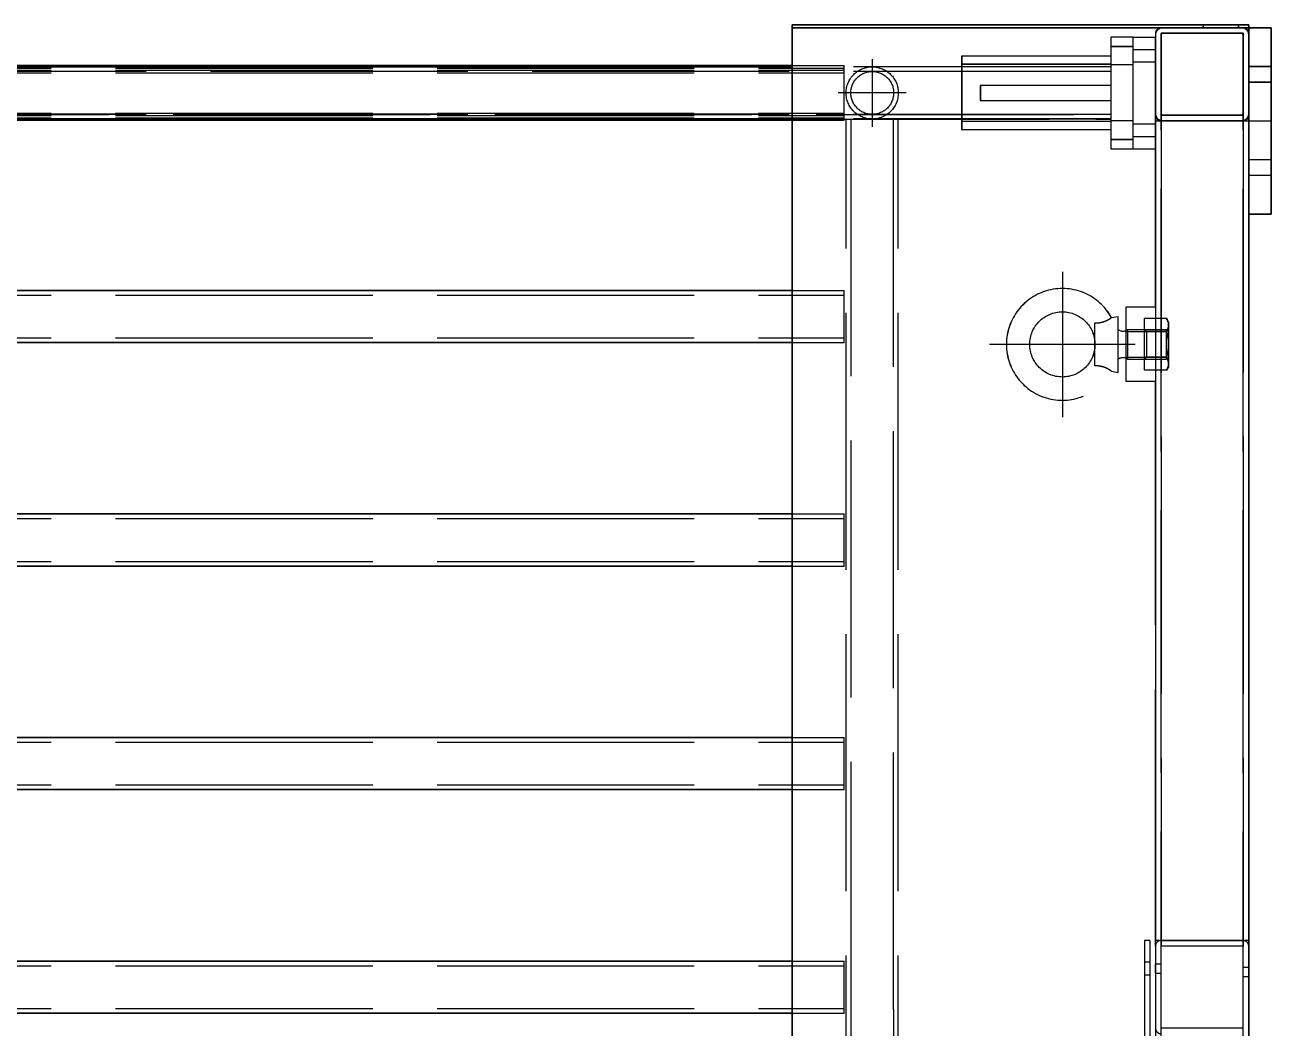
# Model space of a CAD drawing. Header units: millimetres. Extents: x -73083 to 81340, y -6859 to 6812.
# Drawn here: x -63428 to -62759, y 3999 to 4537 of the extents above; entities that cross this region are included whole.
import ezdxf

# ---------------------------------------------------------------- set-up
doc = ezdxf.new("R2010")
doc.units = ezdxf.units.MM
doc.linetypes.add('AM_ISO02W050', pattern=[7.5, 6, -1.5])
doc.linetypes.add('AM_ISO08W050', pattern=[18, 12, -1.5, 3, -1.5])
doc.layers.add('AM_7', color=2, linetype='AM_ISO08W050', lineweight=25)
doc.layers.add('AM_HID', color=1, linetype='AM_ISO02W050', lineweight=25)

msp = doc.modelspace()

# ---------------------------------------------------------------- linework, layer by layer
at = {"color": 7, "lineweight": 35, "ltscale": 23}
for p, q in [((-63016.44499, 4535.75909), (-63016.44499, 4537.25909)), ((-63016.43766, 4537.26251), (-62771.43766, 4537.26251)), ((-63016.43766, 4537.26251), (-63016.43766, 4535.76251)), ((-63016.43766, 4535.76251), (-62771.43766, 4535.76251)), ((-63016.43766, 4535.75665), (-63016.43766, 2585.7564)), ((-63016.43766, 4535.75665), (-62771.43766, 4535.75665)), ((-62818.47917, 4535.75665), (-62818.42741, 4535.75665)), ((-62774.42741, 4535.75665), (-62818.42741, 4535.75665)), ((-62817.43913, 4535.75665), (-62817.49821, 4535.75665)), ((-62817.43913, 4535.75665), (-62775.43913, 4535.75665)), ((-62775.40202, 4535.75665), (-62775.43913, 4535.75665)), ((-62774.42741, 4535.75665), (-62774.39616, 4535.75665)), ((-62774.23307, 4535.75372), (-62774.30143, 4535.75762)), ((-62771.43913, 4535.7503), (-62759.43913, 4535.7503)), ((-62771.43766, 4535.76251), (-62771.43766, 4537.26251)), ((-62771.43766, 4535.75665), (-62771.43766, 2585.7564)), ((-62759.43962, 4435.7503), (-62759.43913, 4535.7503)), ((-63016.43864, 4514.76348), (-63968.32096, 4514.76934)), ((-63016.43815, 4514.75714), (-63968.32048, 4514.763)), ((-63016.43766, 4514.75714), (-63968.32048, 4514.763)), ((-63968.31901, 4515.4002), (-63016.43913, 4515.39434)), ((-63968.32096, 4486.763), (-63228.44499, 4486.75811)), ((-63228.44499, 4486.75811), (-63225.94499, 4486.75811)), ((-63225.94499, 4486.75811), (-63200.94499, 4486.75811)), ((-63200.94499, 4486.75811), (-63198.44499, 4486.75811)), ((-63198.44499, 4486.75811), (-63016.43766, 4486.75714)), ((-63968.32096, 4486.12432), (-63016.43815, 4486.11846)), ((-63968.31999, 4486.11553), (-63016.43864, 4486.10968)), ((-62771.43962, 4435.7503), (-62759.43962, 4435.7503)), ((-62771.4279, 4435.7503), (-62771.43766, 2857.65167)), ((-64069.44596, 4394.76446), (-63016.43766, 4394.75811)), ((-64069.44206, 4394.76446), (-63016.44059, 4394.75762)), ((-64069.44596, 4366.76446), (-63016.43766, 4366.75811)), ((-64069.44645, 4274.76446), (-63016.43766, 4274.75811)), ((-64069.44303, 4274.76446), (-63016.44059, 4274.75762)), ((-64069.44694, 4246.76446), (-63016.43766, 4246.75811)), ((-64069.44694, 4154.7647), (-63016.43766, 4154.75811)), ((-64069.44352, 4154.76446), (-63016.44059, 4154.75787)), ((-64069.44743, 4126.7647), (-63016.43766, 4126.75811)), ((-64069.44792, 4034.7647), (-63016.43766, 4034.75811)), ((-64069.44401, 4034.76446), (-63016.44059, 4034.75787)), ((-64069.44792, 4006.7647), (-63016.43766, 4006.75811))]:
    msp.add_line(p, q, dxfattribs=at)
at = {"layer": 'AM_7', "ltscale": 23}
for p, q in [((-62973.44499, 4518.95684), (-62973.44499, 4482.55694)), ((-62955.24479, 4500.75665), (-62991.6447, 4500.75665)), ((-62871.42887, 4404.7586), (-62871.42887, 4326.7586)), ((-62871.41667, 4404.76055), (-62871.41667, 4326.76055)), ((-62832.42887, 4365.7586), (-62910.42887, 4365.7586)), ((-62832.41667, 4365.76055), (-62910.41667, 4365.76055))]:
    msp.add_line(p, q, dxfattribs=at)
at = {"layer": 'AM_HID', "ltscale": 23}
for p, q in [((-62771.44499, 4537.25909), (-63016.44499, 4537.25909)), ((-62774.44303, 4535.76104), (-62818.44303, 4535.76153)), ((-62795.94499, 4535.75909), (-62795.94499, 4537.25909)), ((-62795.9445, 4535.75958), (-62795.9445, 4537.25958)), ((-62795.94401, 4535.76055), (-62795.94401, 4537.26055)), ((-62795.94352, 4535.76104), (-62795.94352, 4537.26104)), ((-62795.93718, 4537.263), (-62795.93718, 4535.763)), ((-62795.93669, 4537.26348), (-62795.93669, 4535.76348)), ((-62795.9362, 4537.26397), (-62795.9362, 4535.76397)), ((-62795.93522, 4537.26495), (-62795.93522, 4535.76495)), ((-62776.94499, 4535.75909), (-62776.94499, 4537.25909)), ((-62776.9445, 4535.75958), (-62776.9445, 4537.25958)), ((-62776.94401, 4535.76055), (-62776.94401, 4537.26055)), ((-62776.94352, 4535.76104), (-62776.94352, 4537.26104)), ((-62776.93718, 4537.263), (-62776.93718, 4535.763)), ((-62776.93669, 4537.26348), (-62776.93669, 4535.76348)), ((-62776.9362, 4537.26397), (-62776.9362, 4535.76397)), ((-62776.93522, 4537.26495), (-62776.93522, 4535.76495)), ((-62774.30143, 4535.75762), (-62774.44303, 4535.76104)), ((-62771.46843, 4535.76055), (-62771.46843, 4485.76055)), ((-62771.43962, 4435.7503), (-62771.43913, 4535.7503)), ((-62759.46843, 4535.76055), (-62759.46843, 4485.76055)), ((-62845.44499, 4530.75567), (-62845.44548, 4525.75567)), ((-62833.44499, 4530.75567), (-62845.44499, 4530.75567)), ((-62845.40739, 4530.75225), (-62845.40739, 4525.75225)), ((-62833.4235, 4530.75225), (-62833.44743, 4530.75225)), ((-62833.44548, 4525.75567), (-62833.44499, 4530.75567)), ((-62833.4235, 4470.75567), (-62833.42302, 4530.75567)), ((-62833.42302, 4530.75567), (-62821.42302, 4530.75567)), ((-62833.40788, 4470.75567), (-62833.40739, 4530.75567)), ((-62833.40739, 4525.75225), (-62833.40739, 4530.75225)), ((-62821.44303, 4532.76153), (-62821.44352, 4488.76104)), ((-62821.43913, 4531.75665), (-62821.43913, 4489.75714)), ((-62821.42741, 4532.75665), (-62821.43815, 2758.75689)), ((-62821.4235, 4470.75567), (-62821.42302, 4530.75567)), ((-62821.42155, 4530.75567), (-62821.40739, 4530.75567)), ((-62821.40788, 4470.75567), (-62821.40739, 4530.75567)), ((-62818.44303, 4532.76153), (-62818.44352, 4488.76104)), ((-62774.44303, 4532.76104), (-62818.44303, 4532.76153)), ((-62818.43913, 4531.75665), (-62818.43913, 4489.75714)), ((-62818.43815, 2758.75689), (-62818.42741, 4532.75665)), ((-62774.42741, 4532.75665), (-62818.42741, 4532.75665)), ((-62817.43913, 4532.75665), (-62775.43913, 4532.75665)), ((-62774.44303, 4532.76104), (-62774.44352, 4488.76104)), ((-62774.43913, 4531.75665), (-62774.43913, 4489.75665)), ((-62774.43815, 2758.75665), (-62774.42741, 4532.75665)), ((-62771.42741, 4532.75665), (-62771.4279, 4435.7503)), ((-62845.44548, 4520.50616), (-62925.44548, 4520.50665)), ((-62925.44548, 4520.50665), (-62925.44548, 4481.00665)), ((-62845.44499, 4520.50616), (-62925.44499, 4520.50665)), ((-62845.44401, 4520.50567), (-62925.44401, 4520.50616)), ((-62845.44401, 4520.50567), (-62925.44401, 4520.50616)), ((-62845.44303, 4520.50372), (-62925.44303, 4520.50421)), ((-62845.44303, 4520.50372), (-62925.44303, 4520.50421)), ((-62845.44206, 4520.50567), (-62925.44206, 4520.50616)), ((-62845.44206, 4520.50567), (-62925.44206, 4520.50616)), ((-62925.40739, 4520.50274), (-62925.40788, 4481.00274)), ((-62845.40739, 4520.50225), (-62925.40739, 4520.50274)), ((-62845.40739, 4520.50225), (-62925.40739, 4520.50274)), ((-62845.44548, 4525.75567), (-62845.44548, 4475.75567)), ((-62845.44548, 4525.75567), (-62833.44548, 4525.75567)), ((-62833.44548, 4525.75567), (-62845.44548, 4525.75567)), ((-62833.44499, 4525.75616), (-62845.44499, 4525.75616)), ((-62833.44499, 4525.75616), (-62845.44499, 4525.75616)), ((-62833.44401, 4525.75518), (-62845.44401, 4525.75567)), ((-62845.44401, 4525.75567), (-62833.44401, 4525.75518)), ((-62833.44401, 4525.75518), (-62845.44401, 4525.75567)), ((-62833.44401, 4525.75518), (-62845.44401, 4525.75567)), ((-62833.44303, 4525.75372), (-62845.44303, 4525.75372)), ((-62845.44303, 4525.75372), (-62833.44303, 4525.75372)), ((-62833.44303, 4525.75372), (-62845.44303, 4525.75372)), ((-62833.44303, 4525.75372), (-62845.44303, 4525.75372)), ((-62833.44206, 4525.75567), (-62845.44206, 4525.75567)), ((-62845.44206, 4525.75567), (-62833.44206, 4525.75567)), ((-62833.44206, 4525.75567), (-62845.44206, 4525.75567)), ((-62833.44206, 4525.75567), (-62845.44206, 4525.75567)), ((-62845.40739, 4525.75225), (-62845.40788, 4475.75225)), ((-62833.40739, 4525.75225), (-62845.40739, 4525.75225)), ((-62845.40739, 4525.75225), (-62833.40739, 4525.75225)), ((-62833.40739, 4525.75225), (-62845.40739, 4525.75225)), ((-62833.40739, 4525.75225), (-62845.40739, 4525.75225)), ((-62833.44548, 4475.75567), (-62833.44548, 4525.75567)), ((-62833.42302, 4524.0794), (-62821.42302, 4524.0794)), ((-62833.42302, 4524.0794), (-62821.42302, 4524.0794)), ((-62833.42253, 4524.07891), (-62821.42253, 4524.07891)), ((-62833.42204, 4524.07891), (-62821.42204, 4524.07891)), ((-62833.42155, 4524.07891), (-62821.42155, 4524.07891)), ((-62833.42155, 4524.07891), (-62821.42155, 4524.07891)), ((-62833.40788, 4475.75225), (-62833.40739, 4525.75225)), ((-62833.40739, 4524.07891), (-62821.40739, 4524.07891)), ((-62833.40739, 4524.07891), (-62821.40739, 4524.07891)), ((-62833.4069, 4524.07989), (-62821.4069, 4524.0794)), ((-62833.4069, 4524.07989), (-62821.4069, 4524.07989)), ((-64069.4445, 4514.12579), (-62988.4445, 4514.11895)), ((-64069.4445, 4514.12481), (-62988.4445, 4514.11798)), ((-64069.44401, 4514.12969), (-62988.44401, 4514.12286)), ((-64069.44401, 4514.12872), (-62988.44401, 4514.12188)), ((-64069.44401, 4514.12823), (-62988.44401, 4514.12139)), ((-64069.44401, 4514.12725), (-62988.44401, 4514.12042)), ((-64069.44401, 4514.12628), (-62988.4445, 4514.11944)), ((-64069.44352, 4514.11798), (-62988.44352, 4514.11114)), ((-64069.44352, 4514.117), (-62988.44352, 4514.11016)), ((-64069.44352, 4514.11651), (-62988.44352, 4514.10968)), ((-64069.44303, 4515.40069), (-62988.44303, 4515.39385)), ((-64069.44303, 4515.40069), (-62988.44303, 4515.39385)), ((-64069.44303, 4515.4002), (-62988.44303, 4515.39337)), ((-64069.44303, 4515.4002), (-62988.44303, 4515.39337)), ((-64069.44303, 4514.12139), (-62988.44303, 4514.11456)), ((-64069.44303, 4514.12042), (-62988.44303, 4514.11358)), ((-64069.44303, 4514.11944), (-62988.44303, 4514.1126)), ((-64069.44303, 4514.11895), (-62988.44303, 4514.11212)), ((-64069.44255, 4515.4002), (-62988.44255, 4515.39337)), ((-64069.44255, 4515.39971), (-62988.44255, 4515.39288)), ((-64069.44206, 4514.12091), (-62988.44206, 4514.11407)), ((-64069.44157, 4514.12286), (-62988.44157, 4514.11602)), ((-64069.44157, 4514.12237), (-62988.44157, 4514.11553)), ((-64069.44157, 4514.12139), (-62988.44157, 4514.11505)), ((-62845.44401, 4514.74737), (-64038.44401, 4514.75518)), ((-62845.44303, 4514.75372), (-64038.44303, 4514.76153)), ((-62845.44303, 4514.75372), (-64038.44303, 4514.76153)), ((-62845.44255, 4514.75225), (-64038.44255, 4514.75958)), ((-62845.44206, 4514.75225), (-64038.44206, 4514.75958)), ((-62845.44108, 4514.75567), (-64038.44108, 4514.763)), ((-62845.44108, 4514.75518), (-64038.44108, 4514.763)), ((-63016.43913, 4515.39434), (-62988.44303, 4515.39434)), ((-62845.44401, 4514.76251), (-63016.43864, 4514.76348)), ((-62845.4445, 4514.75616), (-63016.43815, 4514.75714)), ((-62845.44499, 4514.75616), (-63016.43766, 4514.75714)), ((-62988.4445, 4500.11798), (-62988.4445, 4514.11798)), ((-62988.44303, 4514.0501), (-62988.44303, 4515.39434)), ((-62845.44548, 4516.10577), (-62925.44548, 4516.10626)), ((-62845.44548, 4516.10577), (-62925.44548, 4516.10626)), ((-62845.44401, 4516.10528), (-62925.44401, 4516.10577)), ((-62845.44401, 4516.10528), (-62925.44401, 4516.10577)), ((-62845.44352, 4516.10382), (-62925.44352, 4516.1043)), ((-62845.44303, 4516.10382), (-62925.44303, 4516.1043)), ((-62845.44206, 4516.10577), (-62925.44206, 4516.10626)), ((-62845.44206, 4516.10577), (-62925.44206, 4516.10626)), ((-62845.40739, 4516.10235), (-62925.40739, 4516.10284)), ((-62845.40739, 4516.10235), (-62925.40739, 4516.10284)), ((-62845.44548, 4516.10577), (-62845.44548, 4485.40606)), ((-62833.44548, 4515.75567), (-62845.44548, 4515.75567)), ((-62833.44499, 4515.75616), (-62845.44499, 4515.75616)), ((-62845.44499, 4514.75616), (-62845.44499, 4486.75616)), ((-62833.44401, 4515.75518), (-62845.44401, 4515.75567)), ((-62833.44401, 4515.75518), (-62845.44401, 4515.75567)), ((-62833.44352, 4515.75372), (-62845.44352, 4515.75372)), ((-62833.44303, 4515.75372), (-62845.44303, 4515.75372)), ((-62833.44206, 4515.75567), (-62845.44206, 4515.75567)), ((-62833.44206, 4515.75567), (-62845.44206, 4515.75567)), ((-62845.40739, 4516.10235), (-62845.40788, 4485.40216)), ((-62833.40739, 4515.75225), (-62845.40739, 4515.75225)), ((-62833.40739, 4515.75225), (-62845.40739, 4515.75225)), ((-62833.4235, 4517.43243), (-62821.4235, 4517.43243)), ((-62833.42302, 4517.43243), (-62821.42302, 4517.43243)), ((-62833.42253, 4517.43194), (-62821.42253, 4517.43194)), ((-62833.42204, 4517.43194), (-62821.42204, 4517.43194)), ((-62833.42155, 4517.43194), (-62821.42155, 4517.43194)), ((-62833.42155, 4517.43194), (-62821.42155, 4517.43194)), ((-62833.40739, 4517.43194), (-62821.40739, 4517.43194)), ((-62833.40739, 4517.43194), (-62821.40739, 4517.43194)), ((-62833.4069, 4517.43292), (-62821.4069, 4517.43292)), ((-62833.4069, 4517.43243), (-62821.4069, 4517.43243)), ((-62759.46843, 4514.94854), (-62771.46843, 4514.94854)), ((-62759.46843, 4514.94854), (-62771.46843, 4514.94854)), ((-62771.44255, 4514.94415), (-62759.44255, 4514.94464)), ((-62771.44255, 4514.94464), (-62759.44255, 4514.94464)), ((-62771.43913, 4514.94464), (-62759.43913, 4514.94464)), ((-62771.43913, 4514.94464), (-62759.43913, 4514.94464)), ((-62771.43571, 4514.94903), (-62759.43571, 4514.94903)), ((-62771.43571, 4514.94903), (-62759.43571, 4514.94903)), ((-64069.4445, 4511.62579), (-62988.4445, 4511.61895)), ((-64069.4445, 4511.62481), (-62988.4445, 4511.61798)), ((-64069.44401, 4511.62969), (-62988.44401, 4511.62286)), ((-64069.44401, 4511.62872), (-62988.44401, 4511.62188)), ((-64069.44401, 4511.62823), (-62988.44401, 4511.62139)), ((-64069.44401, 4511.62725), (-62988.44401, 4511.62042)), ((-64069.44401, 4511.62628), (-62988.4445, 4511.61944)), ((-64069.44401, 4511.61651), (-62988.44352, 4511.60968)), ((-64069.44352, 4511.61798), (-62988.44352, 4511.61114)), ((-64069.44352, 4511.617), (-62988.44352, 4511.61016)), ((-64069.44303, 4512.90118), (-62988.44303, 4512.89434)), ((-64069.44303, 4512.90069), (-62988.44303, 4512.89385)), ((-64069.44303, 4512.90069), (-62988.44303, 4512.89385)), ((-64069.44303, 4512.9002), (-62988.44303, 4512.89337)), ((-64069.44303, 4512.9002), (-62988.44303, 4512.89337)), ((-64069.44303, 4511.62139), (-62988.44303, 4511.61456)), ((-64069.44303, 4511.62042), (-62988.44303, 4511.61358)), ((-64069.44303, 4511.61944), (-62988.44303, 4511.6126)), ((-64069.44303, 4511.61895), (-62988.44303, 4511.61212)), ((-64069.44255, 4512.9002), (-62988.44255, 4512.89337)), ((-64069.44255, 4512.89971), (-62988.44255, 4512.89288)), ((-64069.44206, 4511.62091), (-62988.44206, 4511.61407)), ((-64069.44157, 4511.62286), (-62988.44157, 4511.61602)), ((-64069.44157, 4511.62237), (-62988.44157, 4511.61553)), ((-64069.44157, 4511.62139), (-62988.44157, 4511.61505)), ((-62845.4445, 4512.25616), (-64038.44499, 4512.26348)), ((-62845.44499, 4512.25616), (-64038.44499, 4512.26348)), ((-62845.44401, 4512.26251), (-64038.44401, 4512.26983)), ((-62845.44401, 4512.24737), (-64038.44401, 4512.25518)), ((-62845.44303, 4512.25372), (-64038.44303, 4512.26153)), ((-62845.44303, 4512.25372), (-64038.44303, 4512.26153)), ((-62845.44255, 4512.25225), (-64038.44255, 4512.25958)), ((-62845.44206, 4512.25225), (-64038.44206, 4512.25958)), ((-62845.44108, 4512.25567), (-64038.44108, 4512.263)), ((-62845.44108, 4512.25518), (-64038.44108, 4512.263)), ((-62759.46843, 4506.57257), (-62771.46843, 4506.57257)), ((-62759.46843, 4506.57257), (-62771.46843, 4506.57257)), ((-62771.44255, 4506.56866), (-62759.44255, 4506.56866)), ((-62771.44255, 4506.56817), (-62759.44255, 4506.56817)), ((-62771.43913, 4506.56866), (-62759.43913, 4506.56866)), ((-62771.43913, 4506.56866), (-62759.43913, 4506.56866)), ((-62771.43571, 4506.57305), (-62759.43571, 4506.57305)), ((-62771.43571, 4506.57305), (-62759.43571, 4506.57305)), ((-62988.44499, 4486.11798), (-62988.4445, 4500.11798)), ((-62845.44548, 4504.75616), (-62915.44548, 4504.75616)), ((-62915.44548, 4504.75616), (-62915.44548, 4496.75616)), ((-62915.40739, 4504.75274), (-62915.40739, 4496.75274)), ((-62845.40739, 4504.75225), (-62845.44743, 4504.75225)), ((-62915.44548, 4496.75616), (-62845.44548, 4496.75616)), ((-62845.44401, 4496.75225), (-62845.40739, 4496.75225)), ((-64069.44499, 4488.62481), (-62988.44499, 4488.61798)), ((-64069.4445, 4488.62725), (-62988.4445, 4488.62042)), ((-64069.4445, 4488.62628), (-62988.4445, 4488.61944)), ((-64069.4445, 4488.62579), (-62988.4445, 4488.61895)), ((-64069.44401, 4488.62969), (-62988.44401, 4488.62286)), ((-64069.44401, 4488.62872), (-62988.44401, 4488.62188)), ((-64069.44401, 4488.62823), (-62988.44401, 4488.62139)), ((-64069.44401, 4488.617), (-62988.44352, 4488.61016)), ((-64069.44401, 4488.61651), (-62988.44401, 4488.60968)), ((-64069.44352, 4488.61895), (-62988.44352, 4488.61212)), ((-64069.44352, 4488.61798), (-62988.44352, 4488.61114)), ((-64069.44303, 4489.90118), (-62988.44352, 4489.89434)), ((-64069.44303, 4489.90069), (-62988.44303, 4489.89385)), ((-64069.44303, 4489.90069), (-62988.44303, 4489.89385)), ((-64069.44303, 4489.9002), (-62988.44303, 4489.89337)), ((-64069.44303, 4489.9002), (-62988.44303, 4489.89337)), ((-64069.44303, 4489.9002), (-62988.44303, 4489.89337)), ((-64069.44303, 4489.89971), (-62988.44255, 4489.89288)), ((-64069.44303, 4488.62139), (-62988.44303, 4488.61456)), ((-64069.44303, 4488.62042), (-62988.44303, 4488.61358)), ((-64069.44303, 4488.61944), (-62988.44352, 4488.6126)), ((-64069.44303, 4487.40118), (-62988.44352, 4487.39434)), ((-64069.44303, 4487.40069), (-62988.44303, 4487.39385)), ((-64069.44303, 4487.40069), (-62988.44303, 4487.39385)), ((-64069.44303, 4487.4002), (-62988.44303, 4487.39337)), ((-64069.44303, 4487.4002), (-62988.44303, 4487.39337)), ((-64069.44303, 4487.4002), (-62988.44303, 4487.39337)), ((-64069.44303, 4487.39971), (-62988.44255, 4487.39288)), ((-64069.44206, 4488.62237), (-62988.44157, 4488.61553)), ((-64069.44206, 4488.62139), (-62988.44206, 4488.61505)), ((-64069.44206, 4488.62091), (-62988.44206, 4488.61407)), ((-64069.44157, 4488.62286), (-62988.44157, 4488.61602)), ((-62845.44499, 4489.25616), (-64038.44499, 4489.26348)), ((-64038.44499, 4489.26348), (-62845.44499, 4489.25616)), ((-62845.44499, 4486.75616), (-64038.44499, 4486.76348)), ((-62845.44401, 4489.26251), (-64038.44401, 4489.26983)), ((-62845.44401, 4489.24737), (-64038.44401, 4489.25518)), ((-62845.44401, 4486.76251), (-64038.44401, 4486.76983)), ((-62845.44401, 4486.74737), (-64038.44401, 4486.75518)), ((-62845.44352, 4489.25372), (-64038.44352, 4489.26153)), ((-62845.44352, 4486.75372), (-64038.44352, 4486.76153)), ((-62845.44303, 4489.25372), (-64038.44303, 4489.26153)), ((-62845.44303, 4486.75372), (-64038.44303, 4486.76153)), ((-62845.44255, 4489.25225), (-64038.44255, 4489.25958)), ((-62845.44255, 4486.75225), (-64038.44255, 4486.75958)), ((-62845.44206, 4489.25225), (-64038.44206, 4489.25958)), ((-62845.44206, 4486.75225), (-64038.44206, 4486.75958)), ((-64038.44157, 4489.263), (-62845.44157, 4489.25567)), ((-62845.44157, 4489.25518), (-64038.44157, 4489.263)), ((-64038.44157, 4486.763), (-63228.44157, 4486.75811)), ((-62845.44157, 4486.75518), (-64038.44157, 4486.763)), ((-63228.44157, 4486.75811), (-63225.94157, 4486.75811)), ((-63225.94157, 4486.75811), (-63200.94157, 4486.75811)), ((-63200.94157, 4486.75811), (-63198.44157, 4486.75811)), ((-63198.44157, 4486.75811), (-62845.44157, 4486.75567)), ((-63016.43766, 4486.75714), (-62845.44499, 4486.75616)), ((-62987.45085, 3554.75689), (-62987.44499, 4486.75665)), ((-62987.44743, 3554.75665), (-62987.44157, 4486.75665)), ((-62987.44499, 4486.75665), (-62966.73307, 4486.75665)), ((-62984.94499, 4486.75665), (-62984.94792, 4008.75689)), ((-62984.94499, 4486.75665), (-62961.94499, 4486.75665)), ((-62984.94157, 4486.75665), (-62984.9445, 4008.75665)), ((-62966.73307, 4486.75665), (-62959.44499, 4486.75665)), ((-62961.94792, 4008.75665), (-62961.94499, 4486.75665)), ((-62961.9445, 4008.7564), (-62961.94157, 4486.75665)), ((-62959.45085, 3554.75665), (-62959.44499, 4486.75665)), ((-62959.44743, 3554.7564), (-62959.44157, 4486.75665)), ((-62821.44401, 4385.75958), (-62821.44352, 4488.76104)), ((-62818.44352, 4488.76104), (-62818.44596, 4042.75909)), ((-62774.44352, 4488.76104), (-62818.44352, 4488.76104)), ((-62774.42741, 4488.75665), (-62818.42741, 4488.75714)), ((-62817.43913, 4488.75714), (-62775.43913, 4488.75665)), ((-62774.44352, 4488.76104), (-62774.44596, 4042.75909)), ((-64069.4445, 4486.12725), (-62988.4445, 4486.12042)), ((-64069.4445, 4486.12628), (-62988.4445, 4486.11944)), ((-64069.4445, 4486.12579), (-62988.4445, 4486.11895)), ((-64069.44401, 4486.12969), (-62988.44401, 4486.12286)), ((-64069.44401, 4486.12872), (-62988.44401, 4486.12188)), ((-64069.44401, 4486.12823), (-62988.44401, 4486.12139)), ((-64069.44401, 4486.117), (-62988.44352, 4486.11016)), ((-64069.44352, 4486.11895), (-62988.44352, 4486.11212)), ((-64069.44352, 4486.11798), (-62988.44352, 4486.11114)), ((-64069.44303, 4486.12139), (-62988.44303, 4486.11456)), ((-64069.44303, 4486.12042), (-62988.44303, 4486.11358)), ((-64069.44303, 4486.11944), (-62988.44352, 4486.1126)), ((-64069.44206, 4486.12237), (-62988.44157, 4486.11553)), ((-64069.44206, 4486.12139), (-62988.44206, 4486.11505)), ((-64069.44206, 4486.12091), (-62988.44206, 4486.11407)), ((-64069.44157, 4486.12286), (-62988.44157, 4486.11602)), ((-63016.43864, 4486.10968), (-62988.44401, 4486.10968)), ((-63016.43815, 4486.11846), (-62988.44499, 4486.11798)), ((-62845.44548, 4485.40606), (-62925.44548, 4485.40655)), ((-62845.44548, 4485.40606), (-62925.44548, 4485.40655)), ((-62845.44548, 4481.00616), (-62925.44548, 4481.00665)), ((-62845.44548, 4481.00616), (-62925.44548, 4481.00665)), ((-62845.4445, 4485.40557), (-62925.4445, 4485.40606)), ((-62845.4445, 4485.40557), (-62925.4445, 4485.40606)), ((-62845.4445, 4481.00567), (-62925.4445, 4481.00616)), ((-62845.4445, 4481.00567), (-62925.4445, 4481.00616)), ((-62845.44352, 4485.40411), (-62925.44352, 4485.4046)), ((-62845.44352, 4485.40411), (-62925.44352, 4485.4046)), ((-62845.44352, 4481.00372), (-62925.44352, 4481.00421)), ((-62845.44352, 4481.00372), (-62925.44352, 4481.00421)), ((-62845.44206, 4485.40557), (-62925.44206, 4485.40606)), ((-62845.44206, 4485.40557), (-62925.44206, 4485.40606)), ((-62845.44206, 4481.00567), (-62925.44206, 4481.00616)), ((-62845.44206, 4481.00567), (-62925.44206, 4481.00616)), ((-62845.40788, 4485.40216), (-62925.40788, 4485.40264)), ((-62845.40788, 4485.40216), (-62925.40788, 4485.40264)), ((-62845.40788, 4481.00225), (-62925.40788, 4481.00274)), ((-62845.40788, 4481.00225), (-62925.40788, 4481.00274)), ((-62833.44548, 4485.75616), (-62845.44548, 4485.75616)), ((-62833.44548, 4485.75567), (-62845.44548, 4485.75567)), ((-62833.4445, 4485.75518), (-62845.4445, 4485.75567)), ((-62833.4445, 4485.75518), (-62845.4445, 4485.75567)), ((-62833.44352, 4485.75372), (-62845.44352, 4485.75372)), ((-62833.44352, 4485.75372), (-62845.44352, 4485.75372)), ((-62833.44206, 4485.75567), (-62845.44206, 4485.75567)), ((-62833.44206, 4485.75567), (-62845.44206, 4485.75567)), ((-62833.40788, 4485.75225), (-62845.40788, 4485.75225)), ((-62833.40739, 4485.75225), (-62845.40739, 4485.75225)), ((-62833.4235, 4484.0794), (-62821.4235, 4484.0794)), ((-62833.4235, 4484.0794), (-62821.4235, 4484.0794)), ((-62833.42253, 4484.07891), (-62821.42253, 4484.07891)), ((-62833.42253, 4484.07891), (-62821.42253, 4484.07891)), ((-62833.42155, 4484.07891), (-62821.42155, 4484.07891)), ((-62833.42155, 4484.07891), (-62821.42155, 4484.07891)), ((-62833.40739, 4484.07891), (-62821.40739, 4484.07891)), ((-62833.40739, 4484.07891), (-62821.40739, 4484.07891)), ((-62833.4069, 4484.07989), (-62821.4069, 4484.07989)), ((-62833.4069, 4484.07989), (-62821.4069, 4484.0794)), ((-62821.46159, 4485.75958), (-62821.46159, 2755.75958)), ((-62821.46159, 4485.75958), (-62818.46159, 4485.75958)), ((-62774.46159, 4485.75958), (-62818.46159, 4485.75958)), ((-62818.46159, 2755.75958), (-62818.46159, 4485.75958)), ((-62774.44352, 4485.76104), (-62818.44352, 4485.76104)), ((-62774.42741, 4485.75665), (-62818.42741, 4485.75714)), ((-62817.43913, 4485.75714), (-62775.43913, 4485.75665)), ((-62774.46159, 2755.75958), (-62774.46159, 4485.75958)), ((-62774.46159, 4485.75958), (-62771.46159, 4485.75958)), ((-62771.46159, 4485.75958), (-62771.46159, 2755.78009)), ((-62771.46159, 4485.75909), (-62771.4362, 4485.75909)), ((-62771.44255, 4485.75616), (-62759.44255, 4485.75616)), ((-62845.44548, 4475.75616), (-62833.44548, 4475.75616)), ((-62833.44548, 4475.75616), (-62845.44548, 4475.75616)), ((-62845.44548, 4475.75567), (-62845.44548, 4470.75567)), ((-62833.44548, 4475.75567), (-62845.44548, 4475.75567)), ((-62833.44548, 4475.75567), (-62845.44548, 4475.75567)), ((-62833.4445, 4475.75518), (-62845.4445, 4475.75567)), ((-62845.4445, 4475.75567), (-62833.4445, 4475.75518)), ((-62833.4445, 4475.75518), (-62845.4445, 4475.75567)), ((-62833.4445, 4475.75518), (-62845.4445, 4475.75567)), ((-62833.44352, 4475.75372), (-62845.44352, 4475.75372)), ((-62845.44352, 4475.75372), (-62833.44352, 4475.75372)), ((-62833.44352, 4475.75372), (-62845.44352, 4475.75372)), ((-62833.44352, 4475.75372), (-62845.44352, 4475.75372)), ((-62833.44206, 4475.75567), (-62845.44206, 4475.75567)), ((-62845.44206, 4475.75567), (-62833.44206, 4475.75567)), ((-62833.44206, 4475.75567), (-62845.44206, 4475.75567)), ((-62833.44206, 4475.75567), (-62845.44206, 4475.75567)), ((-62845.40788, 4475.75225), (-62845.40788, 4470.75225)), ((-62833.40788, 4475.75225), (-62845.40788, 4475.75225)), ((-62845.40788, 4475.75225), (-62833.40788, 4475.75225)), ((-62833.40788, 4475.75225), (-62845.40788, 4475.75225)), ((-62833.40788, 4475.75225), (-62845.40788, 4475.75225)), ((-62833.44548, 4470.75567), (-62833.44548, 4475.75567)), ((-62833.4235, 4477.43243), (-62821.4235, 4477.43243)), ((-62833.4235, 4477.43243), (-62821.4235, 4477.43243)), ((-62833.42253, 4477.43194), (-62821.42253, 4477.43194)), ((-62833.42253, 4477.43194), (-62821.42253, 4477.43194)), ((-62833.42155, 4477.43194), (-62821.42155, 4477.43194)), ((-62833.42155, 4477.43194), (-62821.42155, 4477.43194)), ((-62833.40788, 4477.43194), (-62821.40788, 4477.43194)), ((-62833.40788, 4470.75225), (-62833.40788, 4475.75225)), ((-62833.40739, 4477.43194), (-62821.40739, 4477.43194)), ((-62833.4069, 4477.43292), (-62821.4069, 4477.43292)), ((-62833.4069, 4477.43243), (-62821.4069, 4477.43243)), ((-62845.44548, 4470.75567), (-62833.44548, 4470.75567)), ((-62833.44401, 4470.75225), (-62833.42399, 4470.75225)), ((-62833.4235, 4470.75567), (-62821.4235, 4470.75567)), ((-62821.42253, 4470.75567), (-62821.40788, 4470.75567)), ((-62771.43913, 4464.94464), (-62759.43913, 4464.94464)), ((-62771.43913, 4464.94464), (-62759.43913, 4464.94464)), ((-62771.4362, 4464.94903), (-62759.4362, 4464.94903)), ((-62771.4362, 4464.94903), (-62759.4362, 4464.94903)), ((-62771.43913, 4456.56866), (-62759.43913, 4456.56866)), ((-62771.43913, 4456.56866), (-62759.43913, 4456.56866)), ((-62771.4362, 4456.57305), (-62759.4362, 4456.57305)), ((-62771.4362, 4456.57305), (-62759.4362, 4456.57305)), ((-62771.44596, 4042.75909), (-62771.44401, 4435.74737)), ((-62771.4362, 4435.76104), (-62759.4362, 4435.76104)), ((-63016.44059, 4394.75762), (-62988.44206, 4394.75762)), ((-63016.43766, 4394.75811), (-62988.44596, 4394.75762)), ((-62988.44596, 4366.75762), (-62988.44596, 4394.75762)), ((-64069.44596, 4392.26446), (-62988.44596, 4392.25762)), ((-64069.44206, 4392.26446), (-62988.44206, 4392.25762)), ((-62845.0861, 4380.11358), (-62841.42887, 4380.75811)), ((-62845.07389, 4380.11553), (-62841.41667, 4380.76007)), ((-62841.42887, 4350.75811), (-62841.42887, 4380.75811)), ((-62841.41716, 4350.76007), (-62841.41667, 4380.76007)), ((-62837.4528, 4385.75811), (-62837.45329, 4345.75811)), ((-62821.4528, 4385.75811), (-62837.4528, 4385.75811)), ((-62827.42887, 4372.68634), (-62827.42887, 4379.61456)), ((-62815.50065, 4379.61456), (-62827.42887, 4379.61456)), ((-62827.41667, 4372.68829), (-62827.41667, 4379.61651)), ((-62815.48845, 4379.61651), (-62827.41667, 4379.61651)), ((-62821.4528, 4385.75811), (-62821.45329, 4345.75811)), ((-62814.42887, 4377.75811), (-62815.50065, 4379.61456)), ((-62814.41667, 4377.76007), (-62815.48845, 4379.61651)), ((-62853.92887, 4354.24591), (-62853.92887, 4377.27032)), ((-62853.91667, 4354.24835), (-62853.91667, 4377.27227)), ((-62836.42887, 4373.75811), (-62836.42887, 4357.75811)), ((-62836.42887, 4373.75811), (-62836.42887, 4357.75811)), ((-62836.42887, 4373.75811), (-62815.51139, 4373.75811)), ((-62836.41667, 4373.76007), (-62836.41667, 4357.76007)), ((-62836.41667, 4373.76007), (-62836.41667, 4357.76007)), ((-62836.41667, 4373.76007), (-62815.49919, 4373.76007)), ((-62826.34636, 4372.67559), (-62827.42887, 4373.75811)), ((-62827.42887, 4358.82989), (-62827.42887, 4372.68634)), ((-62815.50065, 4372.68634), (-62827.42887, 4372.68634)), ((-62815.50065, 4372.68634), (-62827.42887, 4372.68634)), ((-62827.41716, 4358.83184), (-62827.41667, 4372.68829)), ((-62826.33464, 4372.67755), (-62827.41667, 4373.76007)), ((-62815.48893, 4372.68829), (-62827.41667, 4372.68829)), ((-62815.48845, 4372.68829), (-62827.41667, 4372.68829)), ((-62815.51139, 4357.75811), (-62815.51139, 4373.75811)), ((-62815.51139, 4357.75811), (-62815.51139, 4373.75811)), ((-62814.42887, 4372.67559), (-62815.51139, 4373.75811)), ((-62815.51139, 4372.67559), (-62814.42887, 4373.75811)), ((-62815.49968, 4357.76007), (-62815.49919, 4373.76007)), ((-62815.49968, 4357.76007), (-62815.49919, 4373.76007)), ((-62814.41667, 4372.67755), (-62815.49919, 4373.76007)), ((-62815.49919, 4372.67755), (-62814.41667, 4373.76007)), ((-62814.42887, 4377.75811), (-62814.42887, 4376.1502)), ((-62814.42887, 4376.1502), (-62814.42887, 4365.75811)), ((-62814.41667, 4377.76007), (-62814.41667, 4376.15216)), ((-62814.41667, 4376.15216), (-62814.41667, 4365.76007)), ((-64069.44596, 4369.26446), (-62988.44596, 4369.25762)), ((-64069.44206, 4369.26446), (-62988.44206, 4369.25762)), ((-64069.44206, 4366.76446), (-62988.44206, 4366.75762)), ((-63016.43766, 4366.75811), (-62988.44596, 4366.75762)), ((-62837.4528, 4372.67559), (-62821.4528, 4372.67559)), ((-62837.45134, 4372.67755), (-62821.45134, 4372.67755)), ((-62826.34636, 4372.67559), (-62826.34636, 4365.75811)), ((-62826.34636, 4372.67559), (-62815.51139, 4372.67559)), ((-62826.33464, 4372.67755), (-62826.33464, 4365.76007)), ((-62826.33464, 4372.67755), (-62815.49919, 4372.67755)), ((-62815.51139, 4365.75811), (-62815.51139, 4372.67559)), ((-62815.49968, 4365.76007), (-62815.49919, 4372.67755)), ((-62814.42887, 4372.67559), (-62814.42887, 4358.84063)), ((-62814.41667, 4372.67755), (-62814.41667, 4358.84259)), ((-62826.34636, 4365.75811), (-62826.34636, 4358.84063)), ((-62826.33464, 4365.76007), (-62826.33464, 4358.84259)), ((-62815.51139, 4358.84063), (-62815.51139, 4365.75811)), ((-62815.49968, 4358.84259), (-62815.49968, 4365.76007)), ((-62814.42887, 4365.75811), (-62814.42887, 4355.36553)), ((-62814.41667, 4365.76007), (-62814.41667, 4355.36798)), ((-62837.45329, 4358.84063), (-62821.45329, 4358.84063)), ((-62837.45134, 4358.84259), (-62821.45134, 4358.84259)), ((-62836.42887, 4357.75811), (-62815.51139, 4357.75811)), ((-62836.41667, 4357.76007), (-62815.49968, 4357.76007)), ((-62826.34636, 4358.84063), (-62827.42887, 4357.75811)), ((-62827.42887, 4351.90167), (-62827.42887, 4358.82989)), ((-62815.50065, 4358.82989), (-62827.42887, 4358.82989)), ((-62815.50065, 4358.82989), (-62827.42887, 4358.82989)), ((-62827.41667, 4351.90362), (-62827.41716, 4358.83184)), ((-62815.48893, 4358.83184), (-62827.41716, 4358.83184)), ((-62826.33464, 4358.84259), (-62827.41667, 4357.76007)), ((-62815.48845, 4358.83184), (-62827.41667, 4358.83184)), ((-62826.34636, 4358.84063), (-62815.51139, 4358.84063)), ((-62826.33464, 4358.84259), (-62815.49968, 4358.84259)), ((-62814.42887, 4358.84063), (-62815.51139, 4357.75811)), ((-62815.51139, 4358.84063), (-62814.42887, 4357.75811)), ((-62814.42887, 4353.75811), (-62815.50065, 4351.90167)), ((-62814.41667, 4358.84259), (-62815.49968, 4357.76007)), ((-62815.49968, 4358.84259), (-62814.41667, 4357.76007)), ((-62814.41667, 4353.76007), (-62815.48893, 4351.90362)), ((-62814.42887, 4355.36553), (-62814.42887, 4353.75811)), ((-62814.41667, 4355.36798), (-62814.41667, 4353.76007)), ((-62845.0861, 4351.40313), (-62841.42887, 4350.75811)), ((-62845.07438, 4351.40509), (-62841.41716, 4350.76007)), ((-62815.50065, 4351.90167), (-62827.42887, 4351.90167)), ((-62815.48893, 4351.90362), (-62827.41667, 4351.90362)), ((-62821.45329, 4345.75811), (-62837.45329, 4345.75811)), ((-62821.44596, 4042.75909), (-62821.44401, 4345.75958)), ((-63016.44059, 4274.75762), (-62988.44303, 4274.75762)), ((-63016.43766, 4274.75811), (-62988.44645, 4274.75762)), ((-62988.44694, 4246.75762), (-62988.44645, 4274.75762)), ((-64069.44645, 4272.26446), (-62988.44645, 4272.25762)), ((-64069.44303, 4272.26446), (-62988.44303, 4272.25762)), ((-64069.44694, 4249.26446), (-62988.44694, 4249.25762)), ((-64069.44303, 4249.26446), (-62988.44303, 4249.25762)), ((-64069.44303, 4246.76446), (-62988.44303, 4246.75762)), ((-63016.43766, 4246.75811), (-62988.44694, 4246.75762)), ((-64069.44743, 4152.2647), (-62988.44743, 4152.25787)), ((-64069.44352, 4152.26446), (-62988.44352, 4152.25762)), ((-63016.44059, 4154.75787), (-62988.44352, 4154.75762)), ((-63016.43766, 4154.75811), (-62988.44743, 4154.75787)), ((-62988.44743, 4126.75787), (-62988.44743, 4154.75787)), ((-64069.44743, 4129.2647), (-62988.44743, 4129.25787)), ((-64069.44401, 4129.26446), (-62988.44401, 4129.25762)), ((-64069.44401, 4126.76446), (-62988.44401, 4126.75762)), ((-63016.43766, 4126.75811), (-62988.44743, 4126.75787)), ((-62827.42936, 4045.75787), (-62827.4318, 3245.75787)), ((-62824.42936, 4045.75787), (-62827.42936, 4045.75787)), ((-62824.42936, 4045.75787), (-62824.4318, 3245.75787)), ((-62824.42936, 4045.75787), (-62824.41813, 4045.75982)), ((-62818.43766, 4045.75885), (-62821.43766, 4045.75885)), ((-62818.4445, 4045.75787), (-62774.4445, 4045.75762)), ((-62774.43766, 4045.7586), (-62818.43766, 4045.75885)), ((-62771.43766, 4045.7586), (-62774.43766, 4045.7586)), ((-62821.4445, 4042.75787), (-62821.4445, 3998.75787)), ((-62774.4445, 4042.75762), (-62818.4445, 4042.75787)), ((-62818.4445, 3998.75787), (-62818.4445, 4042.75787)), ((-62774.4445, 3998.75762), (-62774.4445, 4042.75762)), ((-64069.44792, 4032.2647), (-62988.44792, 4032.25787)), ((-64069.44401, 4032.26446), (-62988.4445, 4032.25762)), ((-63016.44059, 4034.75787), (-62988.4445, 4034.75762)), ((-63016.43766, 4034.75811), (-62988.44792, 4034.75787)), ((-62988.44792, 4006.75787), (-62988.44792, 4034.75787)), ((-62827.42887, 4034.25787), (-62824.42887, 4034.25787)), ((-62827.42546, 4034.2586), (-62824.42546, 4034.25836)), ((-62827.42155, 4034.25909), (-62824.42155, 4034.25909)), ((-62827.41813, 4034.25982), (-62824.41813, 4034.25982)), ((-62821.4611, 4033.21856), (-62818.46354, 4033.21856)), ((-62821.45915, 4032.91558), (-62821.45915, 4033.21636)), ((-62821.45915, 4033.21636), (-62818.46159, 4033.21636)), ((-62821.45915, 4028.29937), (-62821.45915, 4032.91558)), ((-62821.44645, 4033.21685), (-62818.44645, 4033.21685)), ((-62821.44303, 4033.21759), (-62818.44841, 4033.21759)), ((-62827.42887, 4027.25787), (-62824.42887, 4027.25787)), ((-62827.42546, 4027.2586), (-62824.42546, 4027.25836)), ((-62827.42155, 4027.25909), (-62824.42155, 4027.25909)), ((-62827.41813, 4027.25982), (-62824.41813, 4027.25982)), ((-62821.4611, 4028.30157), (-62818.46354, 4028.30157)), ((-62821.45915, 4028.29937), (-62818.46159, 4028.29937)), ((-62821.44645, 4028.29986), (-62818.44645, 4028.29986)), ((-62821.44303, 4028.30059), (-62818.44841, 4028.30059)), ((-62771.44987, 4031.21807), (-62774.44987, 4031.21807)), ((-62771.44987, 4026.30108), (-62774.44987, 4026.30108)), ((-62771.45475, 4031.21783), (-62774.44841, 4031.21807)), ((-62771.45475, 4026.30084), (-62774.44841, 4026.30084)), ((-62771.45915, 4031.21783), (-62774.44645, 4031.21783)), ((-62771.45915, 4026.30084), (-62774.44645, 4026.30084)), ((-62771.46354, 4031.21759), (-62774.4445, 4031.21759)), ((-62771.46403, 4026.30059), (-62774.4445, 4026.30059)), ((-64069.44792, 4009.2647), (-62988.44792, 4009.25787)), ((-64069.4445, 4009.26446), (-62988.4445, 4009.25762)), ((-64069.4445, 4006.76446), (-62988.4445, 4006.75762)), ((-63016.43766, 4006.75811), (-62988.44792, 4006.75787)), ((-62984.94792, 4008.75689), (-62984.95085, 3554.75689)), ((-62984.9445, 4008.75665), (-62984.94743, 3554.75665)), ((-62961.94792, 4008.75665), (-62961.95085, 3554.75665)), ((-62961.9445, 4008.7564), (-62961.94743, 3554.7564)), ((-62774.4445, 3998.75762), (-62818.4445, 3998.75787))]:
    msp.add_line(p, q, dxfattribs=at)
for points in [[(-62815.50065, 4379.61456), (-62815.19303, 4379.04522), (-62814.92936, 4378.47247), (-62814.6569, 4377.70343), (-62814.48698, 4376.92852), (-62814.42887, 4376.1502)], [(-62814.42887, 4376.1502), (-62814.44987, 4376.61651), (-62814.51139, 4377.08135), (-62814.62565, 4377.59112), (-62814.78483, 4378.09844), (-62815.20036, 4379.06036), (-62815.50065, 4379.61456)], [(-62815.48845, 4379.61651), (-62815.18132, 4379.04718), (-62814.91764, 4378.47442), (-62814.64518, 4377.70538), (-62814.47477, 4376.93048), (-62814.41667, 4376.15216)], [(-62814.41667, 4376.15264), (-62814.43766, 4376.61846), (-62814.49968, 4377.08331), (-62814.61393, 4377.59307), (-62814.77311, 4378.10089), (-62815.18864, 4379.06231), (-62815.48845, 4379.61651)], [(-62814.42887, 4376.1502), (-62814.44987, 4375.68438), (-62814.51139, 4375.21954), (-62814.62565, 4374.70977), (-62814.78483, 4374.20196), (-62815.20085, 4373.24053), (-62815.50065, 4372.68634)], [(-62815.50065, 4372.68634), (-62815.19303, 4373.25518), (-62814.92936, 4373.82843), (-62814.6569, 4374.59747), (-62814.48698, 4375.37188), (-62814.42887, 4376.1502)], [(-62815.50065, 4372.68634), (-62815.19303, 4371.54815), (-62814.92936, 4370.40216), (-62814.6569, 4368.86358), (-62814.48698, 4367.31427), (-62814.42887, 4365.75811)], [(-62814.42887, 4365.75811), (-62814.45085, 4366.7127), (-62814.51579, 4367.66485), (-62814.62858, 4368.66192), (-62814.78483, 4369.6546), (-62815.20085, 4371.57794), (-62815.50065, 4372.68634)], [(-62814.41667, 4376.15216), (-62814.43766, 4375.68634), (-62814.49968, 4375.22149), (-62814.61393, 4374.71173), (-62814.77311, 4374.20391), (-62815.18864, 4373.24249), (-62815.48893, 4372.68829)], [(-62815.48893, 4372.68829), (-62815.18132, 4371.5501), (-62814.91764, 4370.40411), (-62814.64518, 4368.86602), (-62814.47526, 4367.31671), (-62814.41716, 4365.76007)], [(-62815.48845, 4372.68829), (-62815.18132, 4373.25762), (-62814.91764, 4373.83038), (-62814.64518, 4374.59942), (-62814.47477, 4375.37432), (-62814.41667, 4376.15264)], [(-62814.41667, 4365.76007), (-62814.43864, 4366.71466), (-62814.50358, 4367.6668), (-62814.61686, 4368.66387), (-62814.77262, 4369.65655), (-62815.18864, 4371.57989), (-62815.48845, 4372.68829)], [(-62814.42887, 4365.75811), (-62814.45085, 4364.80352), (-62814.51579, 4363.85137), (-62814.62858, 4362.8543), (-62814.78483, 4361.86163), (-62815.20085, 4359.93829), (-62815.50065, 4358.82989)], [(-62815.50065, 4358.82989), (-62815.19303, 4359.96807), (-62814.92936, 4361.11358), (-62814.6569, 4362.65216), (-62814.48698, 4364.20147), (-62814.42887, 4365.75811)], [(-62814.41716, 4365.76007), (-62814.43913, 4364.80548), (-62814.50358, 4363.85333), (-62814.61686, 4362.85626), (-62814.77311, 4361.86358), (-62815.18913, 4359.94024), (-62815.48893, 4358.83184)], [(-62815.48845, 4358.83184), (-62815.18132, 4359.97003), (-62814.91764, 4361.11602), (-62814.64518, 4362.6546), (-62814.47477, 4364.20343), (-62814.41667, 4365.76007)], [(-62814.42887, 4355.36553), (-62814.44987, 4355.83184), (-62814.51188, 4356.29669), (-62814.62565, 4356.80645), (-62814.78483, 4357.31378), (-62815.20085, 4358.27569), (-62815.50065, 4358.82989)], [(-62815.50065, 4358.82989), (-62815.19303, 4358.26055), (-62814.92936, 4357.6878), (-62814.6569, 4356.91876), (-62814.48698, 4356.14385), (-62814.42887, 4355.36553)], [(-62815.50065, 4351.90167), (-62815.19303, 4352.471), (-62814.92936, 4353.04376), (-62814.6569, 4353.8128), (-62814.48698, 4354.5877), (-62814.42887, 4355.36553)], [(-62814.42887, 4355.36553), (-62814.44987, 4354.89971), (-62814.51188, 4354.43487), (-62814.62565, 4353.9251), (-62814.78483, 4353.41729), (-62815.20085, 4352.45587), (-62815.50065, 4351.90167)], [(-62815.48893, 4358.83184), (-62815.18132, 4358.26251), (-62814.91764, 4357.68975), (-62814.64518, 4356.92071), (-62814.47526, 4356.14581), (-62814.41716, 4355.36798)], [(-62815.48893, 4351.90362), (-62815.18132, 4352.47296), (-62814.91764, 4353.04571), (-62814.64518, 4353.81475), (-62814.47477, 4354.58966), (-62814.41667, 4355.36798)], [(-62814.41716, 4355.36798), (-62814.43815, 4354.90167), (-62814.49968, 4354.43682), (-62814.61393, 4353.92706), (-62814.77311, 4353.41973), (-62815.18864, 4352.45782), (-62815.48893, 4351.90362)], [(-62814.41667, 4355.36798), (-62814.43766, 4355.8338), (-62814.49968, 4356.29864), (-62814.61393, 4356.80841), (-62814.77311, 4357.31622), (-62815.18864, 4358.27764), (-62815.48845, 4358.83184)]]:
    msp.add_lwpolyline(points, dxfattribs=at)
for centre, radius in [((-62973.44499, 4500.75665), 14), ((-62973.44499, 4500.75665), 11.5), ((-62871.42887, 4365.7586), 17.5), ((-62871.41667, 4365.76055), 17.5)]:
    msp.add_circle(centre, radius, dxfattribs=at)
for centre, radius, start, end in [((-62818.44303, 4532.76153), 3, 89.99968832, 179.99960886), ((-62817.43718, 4531.75909), 4, 90.87277091, 180.03141386), ((-62818.42741, 4532.75665), 3, 90.98593348, 179.99960886), ((-62775.43718, 4531.7586), 4, 359.96783669, 89.494951), ((-62774.42741, 4532.75665), 3, 359.9997484, 89.40063291), ((-62774.44303, 4532.76104), 3, 359.9996097, 85.99117323), ((-62817.43718, 4531.75909), 1, 90.09779032, 180.12654474), ((-62775.43718, 4531.7586), 1, 359.87226348, 90.09767421), ((-62818.44352, 4488.76104), 3, 179.99960886, 269.9995467), ((-62817.43718, 4489.75909), 4, 180.03071718, 269.97581863), ((-62818.42741, 4488.75714), 3, 179.99974546, 269.99966965), ((-62817.43718, 4489.75909), 1, 180.12367606, 269.90437485), ((-62775.43718, 4489.7586), 4, 269.97581863, 359.96853989), ((-62775.43718, 4489.7586), 1, 269.90449096, 359.87508987), ((-62774.44352, 4488.76104), 3, 269.99969014, 359.99960853), ((-62774.42741, 4488.75665), 3, 269.99965599, 359.99960087), ((-62871.42887, 4365.7586), 30, 28.58726329, 331.41250961), ((-62871.41667, 4365.76055), 30, 28.58726329, 331.41250961), ((-62854.56071, 4393.15655), 16.11229, 295.36251845, 301.67419381), ((-62854.54899, 4393.15948), 16.11285, 295.36242966, 301.67392743), ((-62854.94499, 4393.83966), 16.89578, 297.50203423, 302.74692283), ((-62854.93278, 4393.84063), 16.89495, 297.502164, 302.74726434), ((-62855.98649, 4395.51885), 18.87181, 301.59234082, 305.28193729), ((-62855.97819, 4395.52667), 18.87855, 301.59236814, 305.28072152), ((-62856.28776, 4395.97003), 19.41435, 302.67801305, 305.23870561), ((-62856.2697, 4395.9627), 19.40279, 302.67800622, 305.24016727), ((-62853.75846, 4393.34893), 16.07877, 269.39357915, 277.44469879), ((-62853.73796, 4392.93438), 15.66412, 269.30305182, 279.29265428), ((-62853.74675, 4393.35089), 16.07872, 269.39358598, 277.44471245), ((-62853.72624, 4392.93634), 15.66416, 269.30304499, 279.29264745), ((-62853.44743, 4390.73126), 13.44251, 277.57564717, 286.36665388), ((-62853.43571, 4390.73321), 13.44255, 277.57566083, 286.36664022), ((-62853.42106, 4390.62188), 13.32986, 279.55226977, 289.54222739), ((-62853.40886, 4390.62384), 13.32979, 279.55225611, 289.54226154), ((-62853.59147, 4391.11846), 13.85463, 286.48614121, 295.35072954), ((-62853.57927, 4391.12042), 13.8548, 286.48612755, 295.35063392), ((-62853.80827, 4391.64239), 14.42166, 289.63678453, 297.52701906), ((-62853.79655, 4391.64434), 14.42142, 289.63681868, 297.52715566), ((-62838.92887, 4376.88067), 4, 231.31744653, 308.68182788), ((-62838.91667, 4376.88262), 4, 231.31744653, 308.68182788), ((-62853.74577, 4338.48077), 15.7656, 80.74056093, 90.66574787), ((-62853.76335, 4338.08575), 16.16061, 82.57586691, 90.586183), ((-62853.73405, 4338.48272), 15.76556, 80.74054727, 90.66574104), ((-62853.75163, 4338.0877), 16.16066, 82.57587375, 90.58618983), ((-62853.49284, 4340.57305), 13.65868, 73.7028433, 82.35453463), ((-62853.48063, 4340.5755), 13.65864, 73.70282964, 82.3545483), ((-62853.48112, 4340.66436), 13.56701, 70.54502828, 80.36000328), ((-62853.4694, 4340.66632), 13.56709, 70.54506243, 80.35998962), ((-62853.64616, 4340.25567), 14.00693, 64.69751208, 73.46544641), ((-62853.63395, 4340.25762), 14.00676, 64.69740963, 73.46543275), ((-62853.84391, 4339.79425), 14.50866, 62.49560253, 70.33843554), ((-62853.8322, 4339.7962), 14.5089, 62.49573913, 70.3384697), ((-62854.54362, 4338.388), 16.07912, 58.32581302, 64.6503428), ((-62854.53141, 4338.39093), 16.07857, 58.32554664, 64.65024717), ((-62854.88737, 4337.7752), 16.78158, 57.23924262, 62.51976774), ((-62854.87565, 4337.77667), 16.78239, 57.23958413, 62.51989751), ((-62838.92887, 4354.63555), 4, 51.31745154, 128.68182947), ((-62838.91667, 4354.63751), 4, 51.31745154, 128.68182947), ((-62856.27555, 4335.54669), 19.40719, 54.79173313, 58.37930023), ((-62856.25944, 4335.55499), 19.39988, 54.79049686, 58.37934804), ((-62856.32487, 4335.47979), 19.49008, 54.78670611, 57.33714997), ((-62856.31901, 4335.47198), 19.50191, 54.78817801, 57.33712948), ((-62818.4445, 4042.75787), 3, 89.99981809, 179.99981376), ((-62774.4445, 4042.75762), 3, 359.99981728, 89.99981809), ((-62818.4445, 3998.75787), 3, 179.99981376, 269.99981991)]:
    msp.add_arc(centre, radius, start, end, dxfattribs=at)

doc.saveas('drawing.dxf')
